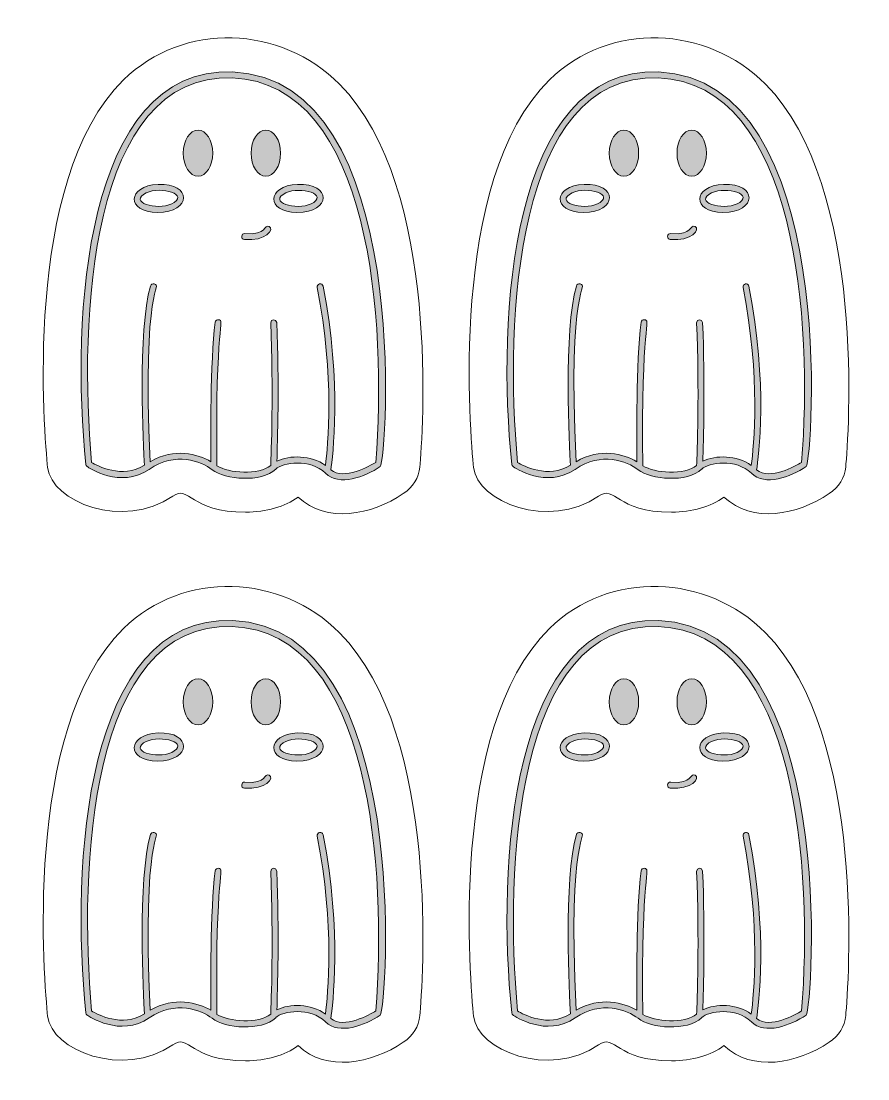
# Model space of a CAD drawing. Header units: inches. Extents: x 31.1 to 44.2, y -15.4 to -9.4.
# Drawn here: x 41.295 to 44.25, y -13.245 to -9.556 of the extents above; entities that cross this region are included whole.
import ezdxf

# ---------------------------------------------------------------- set-up
doc = ezdxf.new("R2010")
doc.units = ezdxf.units.IN
doc.header["$MEASUREMENT"] = 0
doc.layers.add('_U+0421_U+043B_U+043E_U+0439 1', color=7, linetype='Continuous')

msp = doc.modelspace()

# ---------------------------------------------------------------- hatches: boundary and pattern name
at = {"layer": '_U+0421_U+043B_U+043E_U+0439 1', "true_color": 0xffffff}
h = msp.add_hatch(color=7, dxfattribs=at)
h.dxf.hatch_style = 2
edge = h.paths.add_edge_path()
edge.add_spline(control_points=[(42.0326, -9.7335), (41.5152, -9.7149), (41.4682, -10.5922), (41.521, -11.102), (41.5213, -11.105), (41.5229, -11.1077), (41.5254, -11.1095), (41.5301, -11.1127), (41.6416, -11.1884), (41.7421, -11.1193), (41.8332, -11.0569), (41.9232, -11.0907), (41.9619, -11.1207), (42.0067, -11.1551), (42.1331, -11.167), (42.1836, -11.1183), (42.1836, -11.1183), (42.1837, -11.1183), (42.1837, -11.1183), (42.2075, -11.0954), (42.303, -11.0801), (42.3571, -11.133), (42.4046, -11.1795), (42.4944, -11.1454), (42.5483, -11.1096), (42.5703, -11.0949), (42.6682, -9.757), (42.0326, -9.7335)], knot_values=[0, 0, 0, 0, 0.013889, 0.013889, 0.013889, 0.027778, 0.027778, 0.027778, 0.041667, 0.041667, 0.041667, 0.055556, 0.055556, 0.055556, 0.069444, 0.069444, 0.069444, 0.083333, 0.083333, 0.083333, 0.097222, 0.097222, 0.097222, 0.111111, 0.111111, 0.111111, 0.125, 0.125, 0.125, 0.125], degree=3, periodic=0)
edge.add_line((42.0326, -9.7335), (42.0326, -9.7335))
edge = h.paths.add_edge_path()
edge.add_spline(control_points=[(42.5325, -11.0949), (42.5121, -11.1074), (42.4218, -11.1588), (42.3756, -11.1212), (42.382, -11.0794), (42.416, -10.8228), (42.3488, -10.4809), (42.3461, -10.4673), (42.3257, -10.4714), (42.3284, -10.4849), (42.3901, -10.799), (42.3656, -11.04), (42.3568, -11.1057), (42.3065, -11.0691), (42.2323, -11.0692), (42.1876, -11.0911), (42.1899, -11.0266), (42.196, -10.817), (42.1869, -10.6074), (42.1863, -10.5935), (42.1654, -10.5946), (42.166, -10.6083), (42.1762, -10.8396), (42.1676, -11.0708), (42.1662, -11.1057), (42.1245, -11.141), (42.0186, -11.1329), (41.9786, -11.1067), (41.9711, -10.6093), (42.0084, -10.6006), (41.984, -10.5975), (41.9783, -10.5968), (41.9731, -10.6008), (41.9723, -10.6065), (41.9547, -10.7442), (41.9567, -11.0173), (41.9576, -11.0927), (41.9112, -11.0652), (41.8298, -11.0436), (41.7457, -11.0926), (41.7141, -10.4664), (41.7916, -10.4827), (41.7595, -10.4729), (41.754, -10.4713), (41.7482, -10.4744), (41.7465, -10.4799), (41.701, -10.6298), (41.7223, -11.0475), (41.7254, -11.1051), (41.6479, -11.154), (41.5606, -11.1067), (41.5412, -11.0949), (41.4953, -10.6011), (41.5338, -9.7357), (42.0319, -9.7543), (42.5192, -9.7724), (42.571, -10.6124), (42.5325, -11.0949)], knot_values=[0, 0, 0, 0, 0.013889, 0.013889, 0.013889, 0.027778, 0.027778, 0.027778, 0.041667, 0.041667, 0.041667, 0.055556, 0.055556, 0.055556, 0.069444, 0.069444, 0.069444, 0.083333, 0.083333, 0.083333, 0.097222, 0.097222, 0.097222, 0.111111, 0.111111, 0.111111, 0.125, 0.125, 0.125, 0.138889, 0.138889, 0.138889, 0.152778, 0.152778, 0.152778, 0.166667, 0.166667, 0.166667, 0.180556, 0.180556, 0.180556, 0.194444, 0.194444, 0.194444, 0.208333, 0.208333, 0.208333, 0.222222, 0.222222, 0.222222, 0.236111, 0.236111, 0.236111, 0.25, 0.25, 0.25, 0.263889, 0.263889, 0.263889, 0.263889], degree=3, periodic=0)
edge.add_line((42.5325, -11.0949), (42.5325, -11.0949))
edge = h.paths.add_edge_path()
edge.add_spline(control_points=[(42.149, -10.0971), (42.1206, -10.0971), (42.0976, -10.0611), (42.0976, -10.0166), (42.0976, -9.9722), (42.1206, -9.9361), (42.149, -9.9361), (42.1773, -9.9361), (42.2003, -9.9722), (42.2003, -10.0166), (42.2003, -10.0611), (42.1773, -10.0971), (42.149, -10.0971)], knot_values=[0, 0, 0, 0, 0.013889, 0.013889, 0.013889, 0.027778, 0.027778, 0.027778, 0.041667, 0.041667, 0.041667, 0.055556, 0.055556, 0.055556, 0.055556], degree=3, periodic=0)
edge.add_line((42.149, -10.0971), (42.149, -10.0971))
edge = h.paths.add_edge_path()
edge.add_spline(control_points=[(42.2601, -10.1254), (42.15, -10.1303), (42.1487, -10.2234), (42.2578, -10.2234), (42.3793, -10.2234), (42.3786, -10.1201), (42.2601, -10.1254)], knot_values=[0, 0, 0, 0, 0.013889, 0.013889, 0.013889, 0.027778, 0.027778, 0.027778, 0.027778], degree=3, periodic=0)
edge.add_line((42.2601, -10.1254), (42.2601, -10.1254))
edge = h.paths.add_edge_path()
edge.add_spline(control_points=[(42.3237, -10.1817), (42.2892, -10.2199), (42.1731, -10.1988), (42.2019, -10.1669), (42.2366, -10.1284), (42.3524, -10.15), (42.3237, -10.1817)], knot_values=[0, 0, 0, 0, 0.013889, 0.013889, 0.013889, 0.027778, 0.027778, 0.027778, 0.027778], degree=3, periodic=0)
edge.add_line((42.3237, -10.1817), (42.3237, -10.1817))
edge = h.paths.add_edge_path()
edge.add_spline(control_points=[(41.7733, -10.1254), (41.6632, -10.1303), (41.6618, -10.2234), (41.771, -10.2234), (41.8912, -10.2234), (41.8919, -10.1201), (41.7733, -10.1254)], knot_values=[0, 0, 0, 0, 0.013889, 0.013889, 0.013889, 0.027778, 0.027778, 0.027778, 0.027778], degree=3, periodic=0)
edge.add_line((41.7733, -10.1254), (41.7733, -10.1254))
edge = h.paths.add_edge_path()
edge.add_spline(control_points=[(41.8369, -10.1817), (41.8023, -10.2199), (41.6862, -10.1987), (41.715, -10.1669), (41.7496, -10.1286), (41.8662, -10.1492), (41.8369, -10.1817)], knot_values=[0, 0, 0, 0, 0.013889, 0.013889, 0.013889, 0.027778, 0.027778, 0.027778, 0.027778], degree=3, periodic=0)
edge.add_line((41.8369, -10.1817), (41.8369, -10.1817))
edge = h.paths.add_edge_path()
edge.add_spline(control_points=[(41.9638, -10.0166), (41.9638, -10.0611), (41.9408, -10.0971), (41.9125, -10.0971), (41.8841, -10.0971), (41.8611, -10.0611), (41.8611, -10.0166), (41.8611, -9.9722), (41.8841, -9.9361), (41.9125, -9.9361), (41.9408, -9.9361), (41.9638, -9.9722), (41.9638, -10.0166)], knot_values=[0, 0, 0, 0, 0.013889, 0.013889, 0.013889, 0.027778, 0.027778, 0.027778, 0.041667, 0.041667, 0.041667, 0.055556, 0.055556, 0.055556, 0.055556], degree=3, periodic=0)
edge.add_line((41.9638, -10.0166), (41.9638, -10.0166))
edge = h.paths.add_edge_path()
edge.add_spline(control_points=[(42.0743, -10.3178), (42.0606, -10.3166), (42.0625, -10.2959), (42.0762, -10.2971), (42.1547, -10.3042), (42.1411, -10.2631), (42.1605, -10.2722), (42.1806, -10.2817), (42.1486, -10.3245), (42.0743, -10.3178)], knot_values=[0, 0, 0, 0, 0.013889, 0.013889, 0.013889, 0.027778, 0.027778, 0.027778, 0.041667, 0.041667, 0.041667, 0.041667], degree=3, periodic=0)
edge.add_line((42.0743, -10.3178), (42.0743, -10.3178))
h = msp.add_hatch(color=7, dxfattribs=at)
h.dxf.hatch_style = 2
edge = h.paths.add_edge_path()
edge.add_spline(control_points=[(43.5189, -9.7335), (43.0015, -9.7149), (42.9545, -10.5922), (43.0073, -11.102), (43.0076, -11.105), (43.0092, -11.1077), (43.0117, -11.1095), (43.0164, -11.1127), (43.1279, -11.1884), (43.2284, -11.1193), (43.3195, -11.0569), (43.4095, -11.0907), (43.4482, -11.1207), (43.493, -11.1551), (43.6194, -11.167), (43.6699, -11.1183), (43.6699, -11.1183), (43.67, -11.1183), (43.67, -11.1183), (43.6938, -11.0954), (43.7893, -11.0801), (43.8434, -11.133), (43.8909, -11.1795), (43.9806, -11.1454), (44.0345, -11.1096), (44.0566, -11.0949), (44.1545, -9.757), (43.5189, -9.7335)], knot_values=[0, 0, 0, 0, 0.013889, 0.013889, 0.013889, 0.027778, 0.027778, 0.027778, 0.041667, 0.041667, 0.041667, 0.055556, 0.055556, 0.055556, 0.069444, 0.069444, 0.069444, 0.083333, 0.083333, 0.083333, 0.097222, 0.097222, 0.097222, 0.111111, 0.111111, 0.111111, 0.125, 0.125, 0.125, 0.125], degree=3, periodic=0)
edge.add_line((43.5189, -9.7335), (43.5189, -9.7335))
edge = h.paths.add_edge_path()
edge.add_spline(control_points=[(44.0188, -11.0949), (43.9984, -11.1074), (43.9081, -11.1588), (43.8619, -11.1212), (43.8683, -11.0794), (43.9023, -10.8228), (43.8351, -10.4809), (43.8324, -10.4673), (43.812, -10.4714), (43.8146, -10.4849), (43.8764, -10.799), (43.8519, -11.04), (43.8431, -11.1057), (43.7928, -11.0691), (43.7186, -11.0692), (43.6739, -11.0911), (43.6762, -11.0266), (43.6823, -10.817), (43.6732, -10.6074), (43.6725, -10.5935), (43.6517, -10.5946), (43.6523, -10.6083), (43.6625, -10.8396), (43.6539, -11.0708), (43.6525, -11.1057), (43.6108, -11.141), (43.5049, -11.1329), (43.4649, -11.1067), (43.4574, -10.6093), (43.4947, -10.6006), (43.4703, -10.5975), (43.4646, -10.5968), (43.4594, -10.6008), (43.4586, -10.6065), (43.441, -10.7442), (43.443, -11.0173), (43.4439, -11.0927), (43.3975, -11.0652), (43.316, -11.0436), (43.232, -11.0926), (43.2004, -10.4664), (43.2779, -10.4827), (43.2458, -10.4729), (43.2403, -10.4713), (43.2345, -10.4744), (43.2328, -10.4799), (43.1873, -10.6298), (43.2085, -11.0475), (43.2117, -11.1051), (43.1342, -11.154), (43.0469, -11.1067), (43.0275, -11.0949), (42.9816, -10.6011), (43.0201, -9.7357), (43.5181, -9.7543), (44.0055, -9.7724), (44.0573, -10.6124), (44.0188, -11.0949)], knot_values=[0, 0, 0, 0, 0.013889, 0.013889, 0.013889, 0.027778, 0.027778, 0.027778, 0.041667, 0.041667, 0.041667, 0.055556, 0.055556, 0.055556, 0.069444, 0.069444, 0.069444, 0.083333, 0.083333, 0.083333, 0.097222, 0.097222, 0.097222, 0.111111, 0.111111, 0.111111, 0.125, 0.125, 0.125, 0.138889, 0.138889, 0.138889, 0.152778, 0.152778, 0.152778, 0.166667, 0.166667, 0.166667, 0.180556, 0.180556, 0.180556, 0.194444, 0.194444, 0.194444, 0.208333, 0.208333, 0.208333, 0.222222, 0.222222, 0.222222, 0.236111, 0.236111, 0.236111, 0.25, 0.25, 0.25, 0.263889, 0.263889, 0.263889, 0.263889], degree=3, periodic=0)
edge.add_line((44.0188, -11.0949), (44.0188, -11.0949))
edge = h.paths.add_edge_path()
edge.add_spline(control_points=[(43.6353, -10.0971), (43.6069, -10.0971), (43.5839, -10.0611), (43.5839, -10.0166), (43.5839, -9.9722), (43.6069, -9.9361), (43.6353, -9.9361), (43.6636, -9.9361), (43.6866, -9.9722), (43.6866, -10.0166), (43.6866, -10.0611), (43.6636, -10.0971), (43.6353, -10.0971)], knot_values=[0, 0, 0, 0, 0.013889, 0.013889, 0.013889, 0.027778, 0.027778, 0.027778, 0.041667, 0.041667, 0.041667, 0.055556, 0.055556, 0.055556, 0.055556], degree=3, periodic=0)
edge.add_line((43.6353, -10.0971), (43.6353, -10.0971))
edge = h.paths.add_edge_path()
edge.add_spline(control_points=[(43.7464, -10.1254), (43.6363, -10.1303), (43.635, -10.2234), (43.7441, -10.2234), (43.8656, -10.2234), (43.8649, -10.1201), (43.7464, -10.1254)], knot_values=[0, 0, 0, 0, 0.013889, 0.013889, 0.013889, 0.027778, 0.027778, 0.027778, 0.027778], degree=3, periodic=0)
edge.add_line((43.7464, -10.1254), (43.7464, -10.1254))
edge = h.paths.add_edge_path()
edge.add_spline(control_points=[(43.81, -10.1817), (43.7755, -10.2199), (43.6594, -10.1988), (43.6881, -10.1669), (43.7229, -10.1284), (43.8387, -10.15), (43.81, -10.1817)], knot_values=[0, 0, 0, 0, 0.013889, 0.013889, 0.013889, 0.027778, 0.027778, 0.027778, 0.027778], degree=3, periodic=0)
edge.add_line((43.81, -10.1817), (43.81, -10.1817))
edge = h.paths.add_edge_path()
edge.add_spline(control_points=[(43.2596, -10.1254), (43.1495, -10.1303), (43.1481, -10.2234), (43.2573, -10.2234), (43.3775, -10.2234), (43.3782, -10.1201), (43.2596, -10.1254)], knot_values=[0, 0, 0, 0, 0.013889, 0.013889, 0.013889, 0.027778, 0.027778, 0.027778, 0.027778], degree=3, periodic=0)
edge.add_line((43.2596, -10.1254), (43.2596, -10.1254))
edge = h.paths.add_edge_path()
edge.add_spline(control_points=[(43.3231, -10.1817), (43.2886, -10.2199), (43.1725, -10.1987), (43.2013, -10.1669), (43.2359, -10.1286), (43.3525, -10.1492), (43.3231, -10.1817)], knot_values=[0, 0, 0, 0, 0.013889, 0.013889, 0.013889, 0.027778, 0.027778, 0.027778, 0.027778], degree=3, periodic=0)
edge.add_line((43.3231, -10.1817), (43.3231, -10.1817))
edge = h.paths.add_edge_path()
edge.add_spline(control_points=[(43.4501, -10.0166), (43.4501, -10.0611), (43.4271, -10.0971), (43.3988, -10.0971), (43.3704, -10.0971), (43.3474, -10.0611), (43.3474, -10.0166), (43.3474, -9.9722), (43.3704, -9.9361), (43.3988, -9.9361), (43.4271, -9.9361), (43.4501, -9.9722), (43.4501, -10.0166)], knot_values=[0, 0, 0, 0, 0.013889, 0.013889, 0.013889, 0.027778, 0.027778, 0.027778, 0.041667, 0.041667, 0.041667, 0.055556, 0.055556, 0.055556, 0.055556], degree=3, periodic=0)
edge.add_line((43.4501, -10.0166), (43.4501, -10.0166))
edge = h.paths.add_edge_path()
edge.add_spline(control_points=[(43.5606, -10.3178), (43.5469, -10.3166), (43.5488, -10.2959), (43.5625, -10.2971), (43.641, -10.3042), (43.6274, -10.2631), (43.6468, -10.2722), (43.6669, -10.2817), (43.6349, -10.3245), (43.5606, -10.3178)], knot_values=[0, 0, 0, 0, 0.013889, 0.013889, 0.013889, 0.027778, 0.027778, 0.027778, 0.041667, 0.041667, 0.041667, 0.041667], degree=3, periodic=0)
edge.add_line((43.5606, -10.3178), (43.5606, -10.3178))
h = msp.add_hatch(color=7, dxfattribs=at)
h.dxf.hatch_style = 2
edge = h.paths.add_edge_path()
edge.add_spline(control_points=[(42.0326, -11.6468), (41.5152, -11.6283), (41.4682, -12.5056), (41.521, -13.0153), (41.5213, -13.0183), (41.5229, -13.0211), (41.5254, -13.0228), (41.5301, -13.0261), (41.6416, -13.1017), (41.7421, -13.0327), (41.8332, -12.9702), (41.9232, -13.0041), (41.9619, -13.034), (42.0067, -13.0685), (42.1331, -13.0803), (42.1836, -13.0317), (42.1836, -13.0316), (42.1837, -13.0316), (42.1837, -13.0316), (42.2075, -13.0087), (42.303, -12.9934), (42.3571, -13.0463), (42.4046, -13.0929), (42.4944, -13.0588), (42.5483, -13.0229), (42.5703, -13.0082), (42.6682, -11.6704), (42.0326, -11.6468)], knot_values=[0, 0, 0, 0, 0.013889, 0.013889, 0.013889, 0.027778, 0.027778, 0.027778, 0.041667, 0.041667, 0.041667, 0.055556, 0.055556, 0.055556, 0.069444, 0.069444, 0.069444, 0.083333, 0.083333, 0.083333, 0.097222, 0.097222, 0.097222, 0.111111, 0.111111, 0.111111, 0.125, 0.125, 0.125, 0.125], degree=3, periodic=0)
edge.add_line((42.0326, -11.6468), (42.0326, -11.6468))
edge = h.paths.add_edge_path()
edge.add_spline(control_points=[(42.5325, -13.0082), (42.5121, -13.0208), (42.4218, -13.0722), (42.3756, -13.0346), (42.382, -12.9928), (42.416, -12.7361), (42.3488, -12.3942), (42.3461, -12.3807), (42.3257, -12.3847), (42.3284, -12.3982), (42.3901, -12.7124), (42.3656, -12.9533), (42.3568, -13.0191), (42.3065, -12.9824), (42.2323, -12.9825), (42.1876, -13.0044), (42.1899, -12.94), (42.196, -12.7304), (42.1869, -12.5207), (42.1863, -12.5068), (42.1654, -12.5079), (42.166, -12.5216), (42.1762, -12.7529), (42.1676, -12.9841), (42.1662, -13.019), (42.1245, -13.0543), (42.0186, -13.0462), (41.9786, -13.0201), (41.9711, -12.5227), (42.0084, -12.514), (41.984, -12.5108), (41.9783, -12.5101), (41.9731, -12.5141), (41.9723, -12.5198), (41.9547, -12.6576), (41.9567, -12.9306), (41.9576, -13.0061), (41.9112, -12.9786), (41.8298, -12.957), (41.7457, -13.006), (41.7141, -12.3798), (41.7916, -12.3961), (41.7595, -12.3863), (41.754, -12.3846), (41.7482, -12.3877), (41.7465, -12.3932), (41.701, -12.5431), (41.7223, -12.9608), (41.7254, -13.0185), (41.6479, -13.0674), (41.5606, -13.0201), (41.5412, -13.0082), (41.4953, -12.5144), (41.5338, -11.649), (42.0319, -11.6676), (42.5192, -11.6857), (42.571, -12.5258), (42.5325, -13.0082)], knot_values=[0, 0, 0, 0, 0.013889, 0.013889, 0.013889, 0.027778, 0.027778, 0.027778, 0.041667, 0.041667, 0.041667, 0.055556, 0.055556, 0.055556, 0.069444, 0.069444, 0.069444, 0.083333, 0.083333, 0.083333, 0.097222, 0.097222, 0.097222, 0.111111, 0.111111, 0.111111, 0.125, 0.125, 0.125, 0.138889, 0.138889, 0.138889, 0.152778, 0.152778, 0.152778, 0.166667, 0.166667, 0.166667, 0.180556, 0.180556, 0.180556, 0.194444, 0.194444, 0.194444, 0.208333, 0.208333, 0.208333, 0.222222, 0.222222, 0.222222, 0.236111, 0.236111, 0.236111, 0.25, 0.25, 0.25, 0.263889, 0.263889, 0.263889, 0.263889], degree=3, periodic=0)
edge.add_line((42.5325, -13.0082), (42.5325, -13.0082))
edge = h.paths.add_edge_path()
edge.add_spline(control_points=[(42.149, -12.0105), (42.1206, -12.0105), (42.0976, -11.9744), (42.0976, -11.93), (42.0976, -11.8855), (42.1206, -11.8495), (42.149, -11.8495), (42.1773, -11.8495), (42.2003, -11.8855), (42.2003, -11.93), (42.2003, -11.9744), (42.1773, -12.0105), (42.149, -12.0105)], knot_values=[0, 0, 0, 0, 0.013889, 0.013889, 0.013889, 0.027778, 0.027778, 0.027778, 0.041667, 0.041667, 0.041667, 0.055556, 0.055556, 0.055556, 0.055556], degree=3, periodic=0)
edge.add_line((42.149, -12.0105), (42.149, -12.0105))
edge = h.paths.add_edge_path()
edge.add_spline(control_points=[(42.2601, -12.0387), (42.15, -12.0437), (42.1487, -12.1367), (42.2578, -12.1367), (42.3793, -12.1367), (42.3786, -12.0334), (42.2601, -12.0387)], knot_values=[0, 0, 0, 0, 0.013889, 0.013889, 0.013889, 0.027778, 0.027778, 0.027778, 0.027778], degree=3, periodic=0)
edge.add_line((42.2601, -12.0387), (42.2601, -12.0387))
edge = h.paths.add_edge_path()
edge.add_spline(control_points=[(42.3237, -12.095), (42.2892, -12.1332), (42.1731, -12.1121), (42.2019, -12.0802), (42.2366, -12.0418), (42.3524, -12.0633), (42.3237, -12.095)], knot_values=[0, 0, 0, 0, 0.013889, 0.013889, 0.013889, 0.027778, 0.027778, 0.027778, 0.027778], degree=3, periodic=0)
edge.add_line((42.3237, -12.095), (42.3237, -12.095))
edge = h.paths.add_edge_path()
edge.add_spline(control_points=[(41.7733, -12.0387), (41.6632, -12.0437), (41.6618, -12.1367), (41.771, -12.1367), (41.8912, -12.1367), (41.8919, -12.0334), (41.7733, -12.0387)], knot_values=[0, 0, 0, 0, 0.013889, 0.013889, 0.013889, 0.027778, 0.027778, 0.027778, 0.027778], degree=3, periodic=0)
edge.add_line((41.7733, -12.0387), (41.7733, -12.0387))
edge = h.paths.add_edge_path()
edge.add_spline(control_points=[(41.8369, -12.095), (41.8023, -12.1333), (41.6862, -12.1121), (41.715, -12.0802), (41.7496, -12.042), (41.8662, -12.0625), (41.8369, -12.095)], knot_values=[0, 0, 0, 0, 0.013889, 0.013889, 0.013889, 0.027778, 0.027778, 0.027778, 0.027778], degree=3, periodic=0)
edge.add_line((41.8369, -12.095), (41.8369, -12.095))
edge = h.paths.add_edge_path()
edge.add_spline(control_points=[(41.9638, -11.93), (41.9638, -11.9744), (41.9408, -12.0105), (41.9125, -12.0105), (41.8841, -12.0105), (41.8611, -11.9744), (41.8611, -11.93), (41.8611, -11.8855), (41.8841, -11.8495), (41.9125, -11.8495), (41.9408, -11.8495), (41.9638, -11.8855), (41.9638, -11.93)], knot_values=[0, 0, 0, 0, 0.013889, 0.013889, 0.013889, 0.027778, 0.027778, 0.027778, 0.041667, 0.041667, 0.041667, 0.055556, 0.055556, 0.055556, 0.055556], degree=3, periodic=0)
edge.add_line((41.9638, -11.93), (41.9638, -11.93))
edge = h.paths.add_edge_path()
edge.add_spline(control_points=[(42.0743, -12.2312), (42.0606, -12.2299), (42.0625, -12.2092), (42.0762, -12.2104), (42.1547, -12.2176), (42.1411, -12.1764), (42.1605, -12.1856), (42.1806, -12.1951), (42.1486, -12.2379), (42.0743, -12.2312)], knot_values=[0, 0, 0, 0, 0.013889, 0.013889, 0.013889, 0.027778, 0.027778, 0.027778, 0.041667, 0.041667, 0.041667, 0.041667], degree=3, periodic=0)
edge.add_line((42.0743, -12.2312), (42.0743, -12.2312))
h = msp.add_hatch(color=7, dxfattribs=at)
h.dxf.hatch_style = 2
edge = h.paths.add_edge_path()
edge.add_spline(control_points=[(43.5189, -11.6468), (43.0015, -11.6283), (42.9545, -12.5056), (43.0073, -13.0153), (43.0076, -13.0183), (43.0092, -13.0211), (43.0117, -13.0228), (43.0164, -13.0261), (43.1279, -13.1017), (43.2284, -13.0327), (43.3195, -12.9702), (43.4095, -13.0041), (43.4482, -13.034), (43.493, -13.0685), (43.6194, -13.0803), (43.6699, -13.0317), (43.6699, -13.0316), (43.67, -13.0316), (43.67, -13.0316), (43.6938, -13.0087), (43.7893, -12.9934), (43.8434, -13.0463), (43.8909, -13.0929), (43.9806, -13.0588), (44.0345, -13.0229), (44.0566, -13.0082), (44.1545, -11.6704), (43.5189, -11.6468)], knot_values=[0, 0, 0, 0, 0.013889, 0.013889, 0.013889, 0.027778, 0.027778, 0.027778, 0.041667, 0.041667, 0.041667, 0.055556, 0.055556, 0.055556, 0.069444, 0.069444, 0.069444, 0.083333, 0.083333, 0.083333, 0.097222, 0.097222, 0.097222, 0.111111, 0.111111, 0.111111, 0.125, 0.125, 0.125, 0.125], degree=3, periodic=0)
edge.add_line((43.5189, -11.6468), (43.5189, -11.6468))
edge = h.paths.add_edge_path()
edge.add_spline(control_points=[(44.0188, -13.0082), (43.9984, -13.0208), (43.9081, -13.0722), (43.8619, -13.0346), (43.8683, -12.9928), (43.9023, -12.7361), (43.8351, -12.3942), (43.8324, -12.3807), (43.812, -12.3847), (43.8146, -12.3982), (43.8764, -12.7124), (43.8519, -12.9533), (43.8431, -13.0191), (43.7928, -12.9824), (43.7186, -12.9825), (43.6739, -13.0044), (43.6762, -12.94), (43.6823, -12.7304), (43.6732, -12.5207), (43.6725, -12.5068), (43.6517, -12.5079), (43.6523, -12.5216), (43.6625, -12.7529), (43.6539, -12.9841), (43.6525, -13.019), (43.6108, -13.0543), (43.5049, -13.0462), (43.4649, -13.0201), (43.4574, -12.5227), (43.4947, -12.514), (43.4703, -12.5108), (43.4646, -12.5101), (43.4594, -12.5141), (43.4586, -12.5198), (43.441, -12.6576), (43.443, -12.9306), (43.4439, -13.0061), (43.3975, -12.9786), (43.316, -12.957), (43.232, -13.006), (43.2004, -12.3798), (43.2779, -12.3961), (43.2458, -12.3863), (43.2403, -12.3846), (43.2345, -12.3877), (43.2328, -12.3932), (43.1873, -12.5431), (43.2085, -12.9608), (43.2117, -13.0185), (43.1342, -13.0674), (43.0469, -13.0201), (43.0275, -13.0082), (42.9816, -12.5144), (43.0201, -11.649), (43.5181, -11.6676), (44.0055, -11.6857), (44.0573, -12.5258), (44.0188, -13.0082)], knot_values=[0, 0, 0, 0, 0.013889, 0.013889, 0.013889, 0.027778, 0.027778, 0.027778, 0.041667, 0.041667, 0.041667, 0.055556, 0.055556, 0.055556, 0.069444, 0.069444, 0.069444, 0.083333, 0.083333, 0.083333, 0.097222, 0.097222, 0.097222, 0.111111, 0.111111, 0.111111, 0.125, 0.125, 0.125, 0.138889, 0.138889, 0.138889, 0.152778, 0.152778, 0.152778, 0.166667, 0.166667, 0.166667, 0.180556, 0.180556, 0.180556, 0.194444, 0.194444, 0.194444, 0.208333, 0.208333, 0.208333, 0.222222, 0.222222, 0.222222, 0.236111, 0.236111, 0.236111, 0.25, 0.25, 0.25, 0.263889, 0.263889, 0.263889, 0.263889], degree=3, periodic=0)
edge.add_line((44.0188, -13.0082), (44.0188, -13.0082))
edge = h.paths.add_edge_path()
edge.add_spline(control_points=[(43.6353, -12.0105), (43.6069, -12.0105), (43.5839, -11.9744), (43.5839, -11.93), (43.5839, -11.8855), (43.6069, -11.8495), (43.6353, -11.8495), (43.6636, -11.8495), (43.6866, -11.8855), (43.6866, -11.93), (43.6866, -11.9744), (43.6636, -12.0105), (43.6353, -12.0105)], knot_values=[0, 0, 0, 0, 0.013889, 0.013889, 0.013889, 0.027778, 0.027778, 0.027778, 0.041667, 0.041667, 0.041667, 0.055556, 0.055556, 0.055556, 0.055556], degree=3, periodic=0)
edge.add_line((43.6353, -12.0105), (43.6353, -12.0105))
edge = h.paths.add_edge_path()
edge.add_spline(control_points=[(43.7464, -12.0387), (43.6363, -12.0437), (43.635, -12.1367), (43.7441, -12.1367), (43.8656, -12.1367), (43.8649, -12.0334), (43.7464, -12.0387)], knot_values=[0, 0, 0, 0, 0.013889, 0.013889, 0.013889, 0.027778, 0.027778, 0.027778, 0.027778], degree=3, periodic=0)
edge.add_line((43.7464, -12.0387), (43.7464, -12.0387))
edge = h.paths.add_edge_path()
edge.add_spline(control_points=[(43.81, -12.095), (43.7755, -12.1332), (43.6594, -12.1121), (43.6881, -12.0802), (43.7229, -12.0418), (43.8387, -12.0633), (43.81, -12.095)], knot_values=[0, 0, 0, 0, 0.013889, 0.013889, 0.013889, 0.027778, 0.027778, 0.027778, 0.027778], degree=3, periodic=0)
edge.add_line((43.81, -12.095), (43.81, -12.095))
edge = h.paths.add_edge_path()
edge.add_spline(control_points=[(43.2596, -12.0387), (43.1495, -12.0437), (43.1481, -12.1367), (43.2573, -12.1367), (43.3775, -12.1367), (43.3782, -12.0334), (43.2596, -12.0387)], knot_values=[0, 0, 0, 0, 0.013889, 0.013889, 0.013889, 0.027778, 0.027778, 0.027778, 0.027778], degree=3, periodic=0)
edge.add_line((43.2596, -12.0387), (43.2596, -12.0387))
edge = h.paths.add_edge_path()
edge.add_spline(control_points=[(43.3231, -12.095), (43.2886, -12.1333), (43.1725, -12.1121), (43.2013, -12.0802), (43.2359, -12.042), (43.3525, -12.0625), (43.3231, -12.095)], knot_values=[0, 0, 0, 0, 0.013889, 0.013889, 0.013889, 0.027778, 0.027778, 0.027778, 0.027778], degree=3, periodic=0)
edge.add_line((43.3231, -12.095), (43.3231, -12.095))
edge = h.paths.add_edge_path()
edge.add_spline(control_points=[(43.4501, -11.93), (43.4501, -11.9744), (43.4271, -12.0105), (43.3988, -12.0105), (43.3704, -12.0105), (43.3474, -11.9744), (43.3474, -11.93), (43.3474, -11.8855), (43.3704, -11.8495), (43.3988, -11.8495), (43.4271, -11.8495), (43.4501, -11.8855), (43.4501, -11.93)], knot_values=[0, 0, 0, 0, 0.013889, 0.013889, 0.013889, 0.027778, 0.027778, 0.027778, 0.041667, 0.041667, 0.041667, 0.055556, 0.055556, 0.055556, 0.055556], degree=3, periodic=0)
edge.add_line((43.4501, -11.93), (43.4501, -11.93))
edge = h.paths.add_edge_path()
edge.add_spline(control_points=[(43.5606, -12.2312), (43.5469, -12.2299), (43.5488, -12.2092), (43.5625, -12.2104), (43.641, -12.2176), (43.6274, -12.1764), (43.6468, -12.1856), (43.6669, -12.1951), (43.6349, -12.2379), (43.5606, -12.2312)], knot_values=[0, 0, 0, 0, 0.013889, 0.013889, 0.013889, 0.027778, 0.027778, 0.027778, 0.041667, 0.041667, 0.041667, 0.041667], degree=3, periodic=0)
edge.add_line((43.5606, -12.2312), (43.5606, -12.2312))

# ---------------------------------------------------------------- linework, layer by layer
at = {"layer": '_U+0421_U+043B_U+043E_U+0439 1', "color": 1, "lineweight": 9, "true_color": 0xff0000}
for points in [[(41.6525, -9.761), (41.2951, -10.1107), (41.3771, -11.0112), (41.3877, -11.1128), (41.4, -11.2324), (41.651, -11.3317), (41.8242, -11.2128), (41.8832, -11.1723), (41.8832, -11.2688), (42.0783, -11.2688), (42.151, -11.2688), (42.2149, -11.2502), (42.2614, -11.2159), (42.3614, -11.3088), (42.516, -11.2792), (42.6288, -11.2041), (42.662, -11.182), (42.683, -11.1482), (42.6863, -11.1113), (42.6953, -11.0126), (42.7636, -10.1365), (42.4062, -9.7759), (42.2025, -9.5704), (41.8617, -9.5562), (41.6525, -9.761)], [(43.1388, -9.761), (42.7814, -10.1107), (42.8634, -11.0112), (42.874, -11.1128), (42.8863, -11.2324), (43.1372, -11.3317), (43.3105, -11.2128), (43.3695, -11.1723), (43.3695, -11.2688), (43.5646, -11.2688), (43.6373, -11.2688), (43.7012, -11.2502), (43.7477, -11.2159), (43.8477, -11.3088), (44.0022, -11.2792), (44.1151, -11.2041), (44.1483, -11.182), (44.1693, -11.1482), (44.1726, -11.1113), (44.1816, -11.0126), (44.2499, -10.1365), (43.8925, -9.7759), (43.6888, -9.5704), (43.348, -9.5562), (43.1388, -9.761)], [(41.6525, -11.6744), (41.2951, -12.0241), (41.3771, -12.9246), (41.3877, -13.0261), (41.4, -13.1457), (41.651, -13.2451), (41.8242, -13.1262), (41.8832, -13.0857), (41.8832, -13.1822), (42.0783, -13.1822), (42.151, -13.1822), (42.2149, -13.1635), (42.2614, -13.1292), (42.3614, -13.2221), (42.516, -13.1925), (42.6288, -13.1175), (42.662, -13.0953), (42.683, -13.0615), (42.6863, -13.0247), (42.6953, -12.9259), (42.7636, -12.0498), (42.4062, -11.6893), (42.2025, -11.4838), (41.8617, -11.4695), (41.6525, -11.6744)], [(43.1388, -11.6744), (42.7814, -12.0241), (42.8634, -12.9246), (42.874, -13.0261), (42.8863, -13.1457), (43.1372, -13.2451), (43.3105, -13.1262), (43.3695, -13.0857), (43.3695, -13.1822), (43.5646, -13.1822), (43.6373, -13.1822), (43.7012, -13.1635), (43.7477, -13.1292), (43.8477, -13.2221), (44.0022, -13.1925), (44.1151, -13.1175), (44.1483, -13.0953), (44.1693, -13.0615), (44.1726, -13.0247), (44.1816, -12.9259), (44.2499, -12.0498), (43.8925, -11.6893), (43.6888, -11.4838), (43.348, -11.4695), (43.1388, -11.6744)]]:
    msp.add_open_spline(points, degree=3, knots=[0, 0, 0, 0, 1, 1, 1, 2, 2, 2, 3, 3, 3, 4, 4, 4, 5, 5, 5, 6, 6, 6, 7, 7, 7, 8, 8, 8, 8], dxfattribs=at)
at = {"layer": '_U+0421_U+043B_U+043E_U+0439 1', "lineweight": 0}
for points, knots in [([(42.0326, -9.7335), (41.5152, -9.7149), (41.4682, -10.5922), (41.521, -11.102), (41.5213, -11.105), (41.5229, -11.1077), (41.5254, -11.1095), (41.5301, -11.1127), (41.6416, -11.1884), (41.7421, -11.1193), (41.8332, -11.0569), (41.9232, -11.0907), (41.9619, -11.1207), (42.0067, -11.1551), (42.1331, -11.167), (42.1836, -11.1183), (42.1836, -11.1183), (42.1837, -11.1183), (42.1837, -11.1183), (42.2075, -11.0954), (42.303, -11.0801), (42.3571, -11.133), (42.4046, -11.1795), (42.4944, -11.1454), (42.5483, -11.1096), (42.5703, -11.0949), (42.6682, -9.757), (42.0326, -9.7335)], [0, 0, 0, 0, 1, 1, 1, 2, 2, 2, 3, 3, 3, 4, 4, 4, 5, 5, 5, 6, 6, 6, 7, 7, 7, 8, 8, 8, 9, 9, 9, 9]), ([(42.5325, -11.0949), (42.5121, -11.1074), (42.4218, -11.1588), (42.3756, -11.1212), (42.382, -11.0794), (42.416, -10.8228), (42.3488, -10.4809), (42.3461, -10.4673), (42.3257, -10.4714), (42.3284, -10.4849), (42.3901, -10.799), (42.3656, -11.04), (42.3568, -11.1057), (42.3065, -11.0691), (42.2323, -11.0692), (42.1876, -11.0911), (42.1899, -11.0266), (42.196, -10.817), (42.1869, -10.6074), (42.1863, -10.5935), (42.1654, -10.5946), (42.166, -10.6083), (42.1762, -10.8396), (42.1676, -11.0708), (42.1662, -11.1057), (42.1245, -11.141), (42.0186, -11.1329), (41.9786, -11.1067), (41.9711, -10.6093), (42.0084, -10.6006), (41.984, -10.5975), (41.9783, -10.5968), (41.9731, -10.6008), (41.9723, -10.6065), (41.9547, -10.7442), (41.9567, -11.0173), (41.9576, -11.0927), (41.9112, -11.0652), (41.8298, -11.0436), (41.7457, -11.0926), (41.7141, -10.4664), (41.7916, -10.4827), (41.7595, -10.4729), (41.754, -10.4713), (41.7482, -10.4744), (41.7465, -10.4799), (41.701, -10.6298), (41.7223, -11.0475), (41.7254, -11.1051), (41.6479, -11.154), (41.5606, -11.1067), (41.5412, -11.0949), (41.4953, -10.6011), (41.5338, -9.7357), (42.0319, -9.7543), (42.5192, -9.7724), (42.571, -10.6124), (42.5325, -11.0949)], [0, 0, 0, 0, 1, 1, 1, 2, 2, 2, 3, 3, 3, 4, 4, 4, 5, 5, 5, 6, 6, 6, 7, 7, 7, 8, 8, 8, 9, 9, 9, 10, 10, 10, 11, 11, 11, 12, 12, 12, 13, 13, 13, 14, 14, 14, 15, 15, 15, 16, 16, 16, 17, 17, 17, 18, 18, 18, 19, 19, 19, 19]), ([(43.5189, -9.7335), (43.0015, -9.7149), (42.9545, -10.5922), (43.0073, -11.102), (43.0076, -11.105), (43.0092, -11.1077), (43.0117, -11.1095), (43.0164, -11.1127), (43.1279, -11.1884), (43.2284, -11.1193), (43.3195, -11.0569), (43.4095, -11.0907), (43.4482, -11.1207), (43.493, -11.1551), (43.6194, -11.167), (43.6699, -11.1183), (43.6699, -11.1183), (43.67, -11.1183), (43.67, -11.1183), (43.6938, -11.0954), (43.7893, -11.0801), (43.8434, -11.133), (43.8909, -11.1795), (43.9806, -11.1454), (44.0345, -11.1096), (44.0566, -11.0949), (44.1545, -9.757), (43.5189, -9.7335)], [0, 0, 0, 0, 1, 1, 1, 2, 2, 2, 3, 3, 3, 4, 4, 4, 5, 5, 5, 6, 6, 6, 7, 7, 7, 8, 8, 8, 9, 9, 9, 9]), ([(44.0188, -11.0949), (43.9984, -11.1074), (43.9081, -11.1588), (43.8619, -11.1212), (43.8683, -11.0794), (43.9023, -10.8228), (43.8351, -10.4809), (43.8324, -10.4673), (43.812, -10.4714), (43.8146, -10.4849), (43.8764, -10.799), (43.8519, -11.04), (43.8431, -11.1057), (43.7928, -11.0691), (43.7186, -11.0692), (43.6739, -11.0911), (43.6762, -11.0266), (43.6823, -10.817), (43.6732, -10.6074), (43.6725, -10.5935), (43.6517, -10.5946), (43.6523, -10.6083), (43.6625, -10.8396), (43.6539, -11.0708), (43.6525, -11.1057), (43.6108, -11.141), (43.5049, -11.1329), (43.4649, -11.1067), (43.4574, -10.6093), (43.4947, -10.6006), (43.4703, -10.5975), (43.4646, -10.5968), (43.4594, -10.6008), (43.4586, -10.6065), (43.441, -10.7442), (43.443, -11.0173), (43.4439, -11.0927), (43.3975, -11.0652), (43.316, -11.0436), (43.232, -11.0926), (43.2004, -10.4664), (43.2779, -10.4827), (43.2458, -10.4729), (43.2403, -10.4713), (43.2345, -10.4744), (43.2328, -10.4799), (43.1873, -10.6298), (43.2085, -11.0475), (43.2117, -11.1051), (43.1342, -11.154), (43.0469, -11.1067), (43.0275, -11.0949), (42.9816, -10.6011), (43.0201, -9.7357), (43.5181, -9.7543), (44.0055, -9.7724), (44.0573, -10.6124), (44.0188, -11.0949)], [0, 0, 0, 0, 1, 1, 1, 2, 2, 2, 3, 3, 3, 4, 4, 4, 5, 5, 5, 6, 6, 6, 7, 7, 7, 8, 8, 8, 9, 9, 9, 10, 10, 10, 11, 11, 11, 12, 12, 12, 13, 13, 13, 14, 14, 14, 15, 15, 15, 16, 16, 16, 17, 17, 17, 18, 18, 18, 19, 19, 19, 19]), ([(41.9638, -10.0166), (41.9638, -10.0611), (41.9408, -10.0971), (41.9125, -10.0971), (41.8841, -10.0971), (41.8611, -10.0611), (41.8611, -10.0166), (41.8611, -9.9722), (41.8841, -9.9361), (41.9125, -9.9361), (41.9408, -9.9361), (41.9638, -9.9722), (41.9638, -10.0166)], [0, 0, 0, 0, 1, 1, 1, 2, 2, 2, 3, 3, 3, 4, 4, 4, 4]), ([(42.149, -10.0971), (42.1206, -10.0971), (42.0976, -10.0611), (42.0976, -10.0166), (42.0976, -9.9722), (42.1206, -9.9361), (42.149, -9.9361), (42.1773, -9.9361), (42.2003, -9.9722), (42.2003, -10.0166), (42.2003, -10.0611), (42.1773, -10.0971), (42.149, -10.0971)], [0, 0, 0, 0, 1, 1, 1, 2, 2, 2, 3, 3, 3, 4, 4, 4, 4]), ([(43.4501, -10.0166), (43.4501, -10.0611), (43.4271, -10.0971), (43.3988, -10.0971), (43.3704, -10.0971), (43.3474, -10.0611), (43.3474, -10.0166), (43.3474, -9.9722), (43.3704, -9.9361), (43.3988, -9.9361), (43.4271, -9.9361), (43.4501, -9.9722), (43.4501, -10.0166)], [0, 0, 0, 0, 1, 1, 1, 2, 2, 2, 3, 3, 3, 4, 4, 4, 4]), ([(43.6353, -10.0971), (43.6069, -10.0971), (43.5839, -10.0611), (43.5839, -10.0166), (43.5839, -9.9722), (43.6069, -9.9361), (43.6353, -9.9361), (43.6636, -9.9361), (43.6866, -9.9722), (43.6866, -10.0166), (43.6866, -10.0611), (43.6636, -10.0971), (43.6353, -10.0971)], [0, 0, 0, 0, 1, 1, 1, 2, 2, 2, 3, 3, 3, 4, 4, 4, 4]), ([(41.7733, -10.1254), (41.6632, -10.1303), (41.6618, -10.2234), (41.771, -10.2234), (41.8912, -10.2234), (41.8919, -10.1201), (41.7733, -10.1254)], [0, 0, 0, 0, 1, 1, 1, 2, 2, 2, 2]), ([(41.8369, -10.1817), (41.8023, -10.2199), (41.6862, -10.1987), (41.715, -10.1669), (41.7496, -10.1286), (41.8662, -10.1492), (41.8369, -10.1817)], [0, 0, 0, 0, 1, 1, 1, 2, 2, 2, 2]), ([(42.2601, -10.1254), (42.15, -10.1303), (42.1487, -10.2234), (42.2578, -10.2234), (42.3793, -10.2234), (42.3786, -10.1201), (42.2601, -10.1254)], [0, 0, 0, 0, 1, 1, 1, 2, 2, 2, 2]), ([(42.3237, -10.1817), (42.2892, -10.2199), (42.1731, -10.1988), (42.2019, -10.1669), (42.2366, -10.1284), (42.3524, -10.15), (42.3237, -10.1817)], [0, 0, 0, 0, 1, 1, 1, 2, 2, 2, 2]), ([(43.2596, -10.1254), (43.1495, -10.1303), (43.1481, -10.2234), (43.2573, -10.2234), (43.3775, -10.2234), (43.3782, -10.1201), (43.2596, -10.1254)], [0, 0, 0, 0, 1, 1, 1, 2, 2, 2, 2]), ([(43.3231, -10.1817), (43.2886, -10.2199), (43.1725, -10.1987), (43.2013, -10.1669), (43.2359, -10.1286), (43.3525, -10.1492), (43.3231, -10.1817)], [0, 0, 0, 0, 1, 1, 1, 2, 2, 2, 2]), ([(43.7464, -10.1254), (43.6363, -10.1303), (43.635, -10.2234), (43.7441, -10.2234), (43.8656, -10.2234), (43.8649, -10.1201), (43.7464, -10.1254)], [0, 0, 0, 0, 1, 1, 1, 2, 2, 2, 2]), ([(43.81, -10.1817), (43.7755, -10.2199), (43.6594, -10.1988), (43.6881, -10.1669), (43.7229, -10.1284), (43.8387, -10.15), (43.81, -10.1817)], [0, 0, 0, 0, 1, 1, 1, 2, 2, 2, 2]), ([(42.0743, -10.3178), (42.0606, -10.3166), (42.0625, -10.2959), (42.0762, -10.2971), (42.1547, -10.3042), (42.1411, -10.2631), (42.1605, -10.2722), (42.1806, -10.2817), (42.1486, -10.3245), (42.0743, -10.3178)], [0, 0, 0, 0, 1, 1, 1, 2, 2, 2, 3, 3, 3, 3]), ([(43.5606, -10.3178), (43.5469, -10.3166), (43.5488, -10.2959), (43.5625, -10.2971), (43.641, -10.3042), (43.6274, -10.2631), (43.6468, -10.2722), (43.6669, -10.2817), (43.6349, -10.3245), (43.5606, -10.3178)], [0, 0, 0, 0, 1, 1, 1, 2, 2, 2, 3, 3, 3, 3]), ([(42.0326, -11.6468), (41.5152, -11.6283), (41.4682, -12.5056), (41.521, -13.0153), (41.5213, -13.0183), (41.5229, -13.0211), (41.5254, -13.0228), (41.5301, -13.0261), (41.6416, -13.1017), (41.7421, -13.0327), (41.8332, -12.9702), (41.9232, -13.0041), (41.9619, -13.034), (42.0067, -13.0685), (42.1331, -13.0803), (42.1836, -13.0317), (42.1836, -13.0316), (42.1837, -13.0316), (42.1837, -13.0316), (42.2075, -13.0087), (42.303, -12.9934), (42.3571, -13.0463), (42.4046, -13.0929), (42.4944, -13.0588), (42.5483, -13.0229), (42.5703, -13.0082), (42.6682, -11.6704), (42.0326, -11.6468)], [0, 0, 0, 0, 1, 1, 1, 2, 2, 2, 3, 3, 3, 4, 4, 4, 5, 5, 5, 6, 6, 6, 7, 7, 7, 8, 8, 8, 9, 9, 9, 9]), ([(42.5325, -13.0082), (42.5121, -13.0208), (42.4218, -13.0722), (42.3756, -13.0346), (42.382, -12.9928), (42.416, -12.7361), (42.3488, -12.3942), (42.3461, -12.3807), (42.3257, -12.3847), (42.3284, -12.3982), (42.3901, -12.7124), (42.3656, -12.9533), (42.3568, -13.0191), (42.3065, -12.9824), (42.2323, -12.9825), (42.1876, -13.0044), (42.1899, -12.94), (42.196, -12.7304), (42.1869, -12.5207), (42.1863, -12.5068), (42.1654, -12.5079), (42.166, -12.5216), (42.1762, -12.7529), (42.1676, -12.9841), (42.1662, -13.019), (42.1245, -13.0543), (42.0186, -13.0462), (41.9786, -13.0201), (41.9711, -12.5227), (42.0084, -12.514), (41.984, -12.5108), (41.9783, -12.5101), (41.9731, -12.5141), (41.9723, -12.5198), (41.9547, -12.6576), (41.9567, -12.9306), (41.9576, -13.0061), (41.9112, -12.9786), (41.8298, -12.957), (41.7457, -13.006), (41.7141, -12.3798), (41.7916, -12.3961), (41.7595, -12.3863), (41.754, -12.3846), (41.7482, -12.3877), (41.7465, -12.3932), (41.701, -12.5431), (41.7223, -12.9608), (41.7254, -13.0185), (41.6479, -13.0674), (41.5606, -13.0201), (41.5412, -13.0082), (41.4953, -12.5144), (41.5338, -11.649), (42.0319, -11.6676), (42.5192, -11.6857), (42.571, -12.5258), (42.5325, -13.0082)], [0, 0, 0, 0, 1, 1, 1, 2, 2, 2, 3, 3, 3, 4, 4, 4, 5, 5, 5, 6, 6, 6, 7, 7, 7, 8, 8, 8, 9, 9, 9, 10, 10, 10, 11, 11, 11, 12, 12, 12, 13, 13, 13, 14, 14, 14, 15, 15, 15, 16, 16, 16, 17, 17, 17, 18, 18, 18, 19, 19, 19, 19]), ([(43.5189, -11.6468), (43.0015, -11.6283), (42.9545, -12.5056), (43.0073, -13.0153), (43.0076, -13.0183), (43.0092, -13.0211), (43.0117, -13.0228), (43.0164, -13.0261), (43.1279, -13.1017), (43.2284, -13.0327), (43.3195, -12.9702), (43.4095, -13.0041), (43.4482, -13.034), (43.493, -13.0685), (43.6194, -13.0803), (43.6699, -13.0317), (43.6699, -13.0316), (43.67, -13.0316), (43.67, -13.0316), (43.6938, -13.0087), (43.7893, -12.9934), (43.8434, -13.0463), (43.8909, -13.0929), (43.9806, -13.0588), (44.0345, -13.0229), (44.0566, -13.0082), (44.1545, -11.6704), (43.5189, -11.6468)], [0, 0, 0, 0, 1, 1, 1, 2, 2, 2, 3, 3, 3, 4, 4, 4, 5, 5, 5, 6, 6, 6, 7, 7, 7, 8, 8, 8, 9, 9, 9, 9]), ([(44.0188, -13.0082), (43.9984, -13.0208), (43.9081, -13.0722), (43.8619, -13.0346), (43.8683, -12.9928), (43.9023, -12.7361), (43.8351, -12.3942), (43.8324, -12.3807), (43.812, -12.3847), (43.8146, -12.3982), (43.8764, -12.7124), (43.8519, -12.9533), (43.8431, -13.0191), (43.7928, -12.9824), (43.7186, -12.9825), (43.6739, -13.0044), (43.6762, -12.94), (43.6823, -12.7304), (43.6732, -12.5207), (43.6725, -12.5068), (43.6517, -12.5079), (43.6523, -12.5216), (43.6625, -12.7529), (43.6539, -12.9841), (43.6525, -13.019), (43.6108, -13.0543), (43.5049, -13.0462), (43.4649, -13.0201), (43.4574, -12.5227), (43.4947, -12.514), (43.4703, -12.5108), (43.4646, -12.5101), (43.4594, -12.5141), (43.4586, -12.5198), (43.441, -12.6576), (43.443, -12.9306), (43.4439, -13.0061), (43.3975, -12.9786), (43.316, -12.957), (43.232, -13.006), (43.2004, -12.3798), (43.2779, -12.3961), (43.2458, -12.3863), (43.2403, -12.3846), (43.2345, -12.3877), (43.2328, -12.3932), (43.1873, -12.5431), (43.2085, -12.9608), (43.2117, -13.0185), (43.1342, -13.0674), (43.0469, -13.0201), (43.0275, -13.0082), (42.9816, -12.5144), (43.0201, -11.649), (43.5181, -11.6676), (44.0055, -11.6857), (44.0573, -12.5258), (44.0188, -13.0082)], [0, 0, 0, 0, 1, 1, 1, 2, 2, 2, 3, 3, 3, 4, 4, 4, 5, 5, 5, 6, 6, 6, 7, 7, 7, 8, 8, 8, 9, 9, 9, 10, 10, 10, 11, 11, 11, 12, 12, 12, 13, 13, 13, 14, 14, 14, 15, 15, 15, 16, 16, 16, 17, 17, 17, 18, 18, 18, 19, 19, 19, 19]), ([(41.9638, -11.93), (41.9638, -11.9744), (41.9408, -12.0105), (41.9125, -12.0105), (41.8841, -12.0105), (41.8611, -11.9744), (41.8611, -11.93), (41.8611, -11.8855), (41.8841, -11.8495), (41.9125, -11.8495), (41.9408, -11.8495), (41.9638, -11.8855), (41.9638, -11.93)], [0, 0, 0, 0, 1, 1, 1, 2, 2, 2, 3, 3, 3, 4, 4, 4, 4]), ([(42.149, -12.0105), (42.1206, -12.0105), (42.0976, -11.9744), (42.0976, -11.93), (42.0976, -11.8855), (42.1206, -11.8495), (42.149, -11.8495), (42.1773, -11.8495), (42.2003, -11.8855), (42.2003, -11.93), (42.2003, -11.9744), (42.1773, -12.0105), (42.149, -12.0105)], [0, 0, 0, 0, 1, 1, 1, 2, 2, 2, 3, 3, 3, 4, 4, 4, 4]), ([(43.4501, -11.93), (43.4501, -11.9744), (43.4271, -12.0105), (43.3988, -12.0105), (43.3704, -12.0105), (43.3474, -11.9744), (43.3474, -11.93), (43.3474, -11.8855), (43.3704, -11.8495), (43.3988, -11.8495), (43.4271, -11.8495), (43.4501, -11.8855), (43.4501, -11.93)], [0, 0, 0, 0, 1, 1, 1, 2, 2, 2, 3, 3, 3, 4, 4, 4, 4]), ([(43.6353, -12.0105), (43.6069, -12.0105), (43.5839, -11.9744), (43.5839, -11.93), (43.5839, -11.8855), (43.6069, -11.8495), (43.6353, -11.8495), (43.6636, -11.8495), (43.6866, -11.8855), (43.6866, -11.93), (43.6866, -11.9744), (43.6636, -12.0105), (43.6353, -12.0105)], [0, 0, 0, 0, 1, 1, 1, 2, 2, 2, 3, 3, 3, 4, 4, 4, 4]), ([(41.7733, -12.0387), (41.6632, -12.0437), (41.6618, -12.1367), (41.771, -12.1367), (41.8912, -12.1367), (41.8919, -12.0334), (41.7733, -12.0387)], [0, 0, 0, 0, 1, 1, 1, 2, 2, 2, 2]), ([(41.8369, -12.095), (41.8023, -12.1333), (41.6862, -12.1121), (41.715, -12.0802), (41.7496, -12.042), (41.8662, -12.0625), (41.8369, -12.095)], [0, 0, 0, 0, 1, 1, 1, 2, 2, 2, 2]), ([(42.2601, -12.0387), (42.15, -12.0437), (42.1487, -12.1367), (42.2578, -12.1367), (42.3793, -12.1367), (42.3786, -12.0334), (42.2601, -12.0387)], [0, 0, 0, 0, 1, 1, 1, 2, 2, 2, 2]), ([(42.3237, -12.095), (42.2892, -12.1332), (42.1731, -12.1121), (42.2019, -12.0802), (42.2366, -12.0418), (42.3524, -12.0633), (42.3237, -12.095)], [0, 0, 0, 0, 1, 1, 1, 2, 2, 2, 2]), ([(43.2596, -12.0387), (43.1495, -12.0437), (43.1481, -12.1367), (43.2573, -12.1367), (43.3775, -12.1367), (43.3782, -12.0334), (43.2596, -12.0387)], [0, 0, 0, 0, 1, 1, 1, 2, 2, 2, 2]), ([(43.3231, -12.095), (43.2886, -12.1333), (43.1725, -12.1121), (43.2013, -12.0802), (43.2359, -12.042), (43.3525, -12.0625), (43.3231, -12.095)], [0, 0, 0, 0, 1, 1, 1, 2, 2, 2, 2]), ([(43.7464, -12.0387), (43.6363, -12.0437), (43.635, -12.1367), (43.7441, -12.1367), (43.8656, -12.1367), (43.8649, -12.0334), (43.7464, -12.0387)], [0, 0, 0, 0, 1, 1, 1, 2, 2, 2, 2]), ([(43.81, -12.095), (43.7755, -12.1332), (43.6594, -12.1121), (43.6881, -12.0802), (43.7229, -12.0418), (43.8387, -12.0633), (43.81, -12.095)], [0, 0, 0, 0, 1, 1, 1, 2, 2, 2, 2]), ([(42.0743, -12.2312), (42.0606, -12.2299), (42.0625, -12.2092), (42.0762, -12.2104), (42.1547, -12.2176), (42.1411, -12.1764), (42.1605, -12.1856), (42.1806, -12.1951), (42.1486, -12.2379), (42.0743, -12.2312)], [0, 0, 0, 0, 1, 1, 1, 2, 2, 2, 3, 3, 3, 3]), ([(43.5606, -12.2312), (43.5469, -12.2299), (43.5488, -12.2092), (43.5625, -12.2104), (43.641, -12.2176), (43.6274, -12.1764), (43.6468, -12.1856), (43.6669, -12.1951), (43.6349, -12.2379), (43.5606, -12.2312)], [0, 0, 0, 0, 1, 1, 1, 2, 2, 2, 3, 3, 3, 3])]:
    msp.add_open_spline(points, degree=3, knots=knots, dxfattribs=at)

doc.saveas('drawing.dxf')
